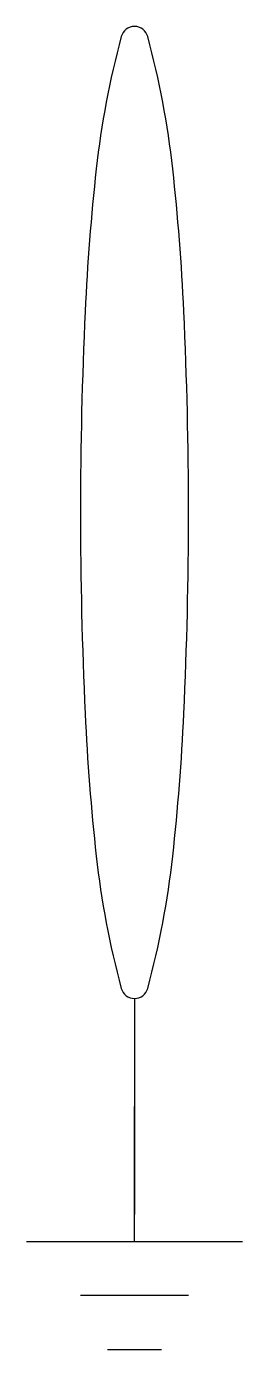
# Model space of a CAD drawing. Extents: x -0.05 to 0.05, y -0.513 to 0.1.
import ezdxf

# ---------------------------------------------------------------- set-up
doc = ezdxf.new("R2010")
doc.units = 0
doc.header["$MEASUREMENT"] = 0
doc.layers.get('0').update_dxf_attribs({"linetype": 'CONTINUOUS'})
doc.layers.add('1', color=7, linetype='CONTINUOUS')

msp = doc.modelspace()

# ---------------------------------------------------------------- linework, layer by layer
at = {"color": 5}
msp.add_line((0, -0.35), (0, -0.45), dxfattribs=at)
at = {"color": 3}
msp.add_line((0, -0.4625), (0, -0.4), dxfattribs=at)
at = {"color": 5}
msp.add_lwpolyline([(0, 0.1, 0.339377), (-0.00614, 0.09529, 0.037873), (-0.01768, 0.0341, 0.016168), (-0.02286, -0.03192, 0.011498), (-0.025, -0.125, 0.011498), (-0.02286, -0.21808, 0.016168), (-0.01768, -0.2841, 0.037873), (-0.00614, -0.34529, 0.339377), (0, -0.35, 0.339377), (0.00614, -0.34529, 0.037873), (0.01768, -0.2841, 0.016168), (0.02286, -0.21808, 0.011498), (0.025, -0.125, 0.011498), (0.02286, -0.03192, 0.016168), (0.01768, 0.0341, 0.037873), (0.00614, 0.09529, 0.339377)], format="xyb", close=True, dxfattribs=at)
at = {"layer": '1', "color": 3}
for p, q in [((-0.05, -0.4625), (0.05, -0.4625)), ((0.025, -0.4875), (-0.025, -0.4875)), ((-0.0125, -0.5125), (0.0125, -0.5125))]:
    msp.add_line(p, q, dxfattribs=at)

doc.saveas('drawing.dxf')
